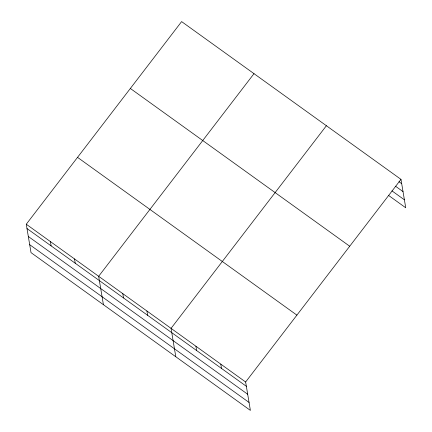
<?xml version="1.0" encoding="UTF-8"?>
<svg xmlns="http://www.w3.org/2000/svg" width="432" height="432" viewBox="0 0 432 432"><rect width="100%" height="100%" fill="white"/><g stroke="black" fill="none" stroke-linecap="round" stroke-linejoin="round"><path stroke-width="0.65" d="M26.271 224.23L245.635 381.996L250.387 410.4L31.023 252.634L26.271 224.23L181.613 21.6L400.977 179.366L405.729 207.77L388.438 195.334M254.005 73.661L98.658 276.291L103.415 304.695M326.392 125.728L171.05 328.358L175.802 356.756M245.635 381.996L400.977 179.366M398.995 181.732L401.701 183.676M395.464 186.187L403.029 191.624M391.97 190.879L404.401 199.816M130.351 88.468L349.715 246.235M77.533 157.361L296.897 315.128M26.989 228.539L246.353 386.305M28.323 236.488L247.687 394.254M29.689 244.679L249.059 402.446M220.774 364.117L221.492 368.426M195.912 346.237L196.63 350.541M146.918 311.002L147.641 315.311M122.791 293.647L123.509 297.956M74.531 258.941L75.249 263.245M50.398 241.585L51.122 245.889"/></g></svg>
